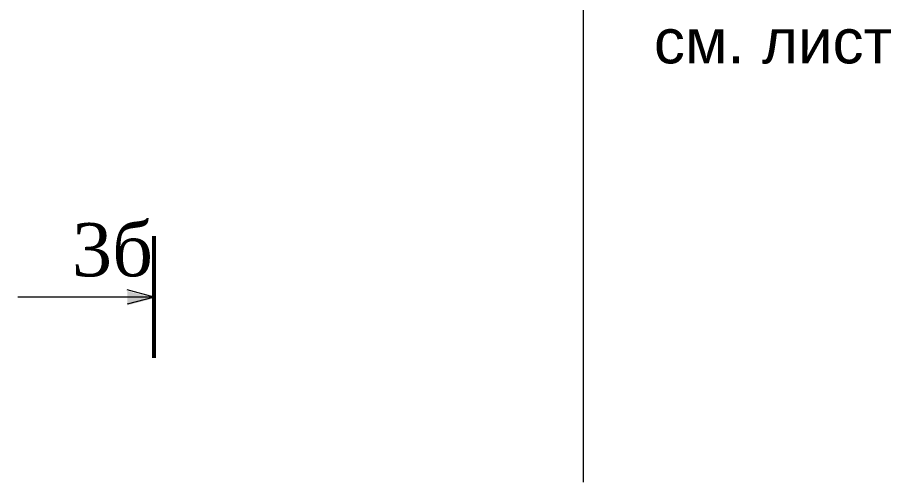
# Model space of a CAD drawing. Header units: inches. Extents: x -407541 to 6688123, y -998590 to 1205599.
# Drawn here: x 38440 to 45439, y 252403 to 256067 of the extents above; entities that cross this region are included whole.
import ezdxf

# ---------------------------------------------------------------- set-up
doc = ezdxf.new("R2010")
doc.units = ezdxf.units.IN
doc.header["$MEASUREMENT"] = 0
doc.linetypes.add('ACAD_ISO04W100', pattern=[30, 24, -3, 0, -3])
for name, color, linetype, lineweight in [('Оси', 254, 'ACAD_ISO04W100', 5), ('Текст', 7, 'Continuous', 18), ('Текст_узлы', 66, 'Continuous', 13)]:
    doc.layers.add(name, color=color, linetype=linetype, lineweight=lineweight)
doc.styles.get("Standard").update_dxf_attribs({"font": 'arial.ttf'})

msp = doc.modelspace()

# ---------------------------------------------------------------- hatches: boundary and pattern name
at = {"layer": 'Текст'}
h = msp.add_hatch(color=256, dxfattribs=at)
h.set_gradient(color2=(0, 0, 0), one_color=1)
h.paths.add_polyline_path([(39303.7, 253911.9), (39303.7, 253855.1), (39517.6, 253855.1)])
h.paths.add_polyline_path([(39517.6, 253855.1), (39303.7, 253855.1), (39303.7, 253798.3)])

# ---------------------------------------------------------------- linework, layer by layer
at = {"lineweight": 53}
msp.add_line((39517.6, 253384.7), (39517.6, 254343.1), dxfattribs=at)
at = {"layer": 'Оси', "ltscale": 0.3}
msp.add_line((42903.2, 278737.2), (42903.2, 252403), dxfattribs=at)
at = {"layer": 'Текст'}
for q in [(38439.6, 253863.9), (39303.7, 253920.7), (39303.7, 253807.1)]:
    msp.add_line((39517.6, 253863.9), q, dxfattribs=at)

# ---------------------------------------------------------------- texts
at = {"layer": 'Текст', "insert": (38867.5, 254021), "char_height": 420, "width": 31148.55, "attachment_point": 7}
msp.add_mtext('{\\fTimes New Roman|b0|i0|c204|p18;3б}', dxfattribs=at)
at = {"layer": 'Текст_узлы', "ltscale": 0.1, "insert": (43462.3, 255701.7), "char_height": 350, "width": 4589.447, "attachment_point": 7}
msp.add_mtext('{\\fArial|b0|i0|c204|p34;см. лист 13AP}', dxfattribs=at)

doc.saveas('drawing.dxf')
